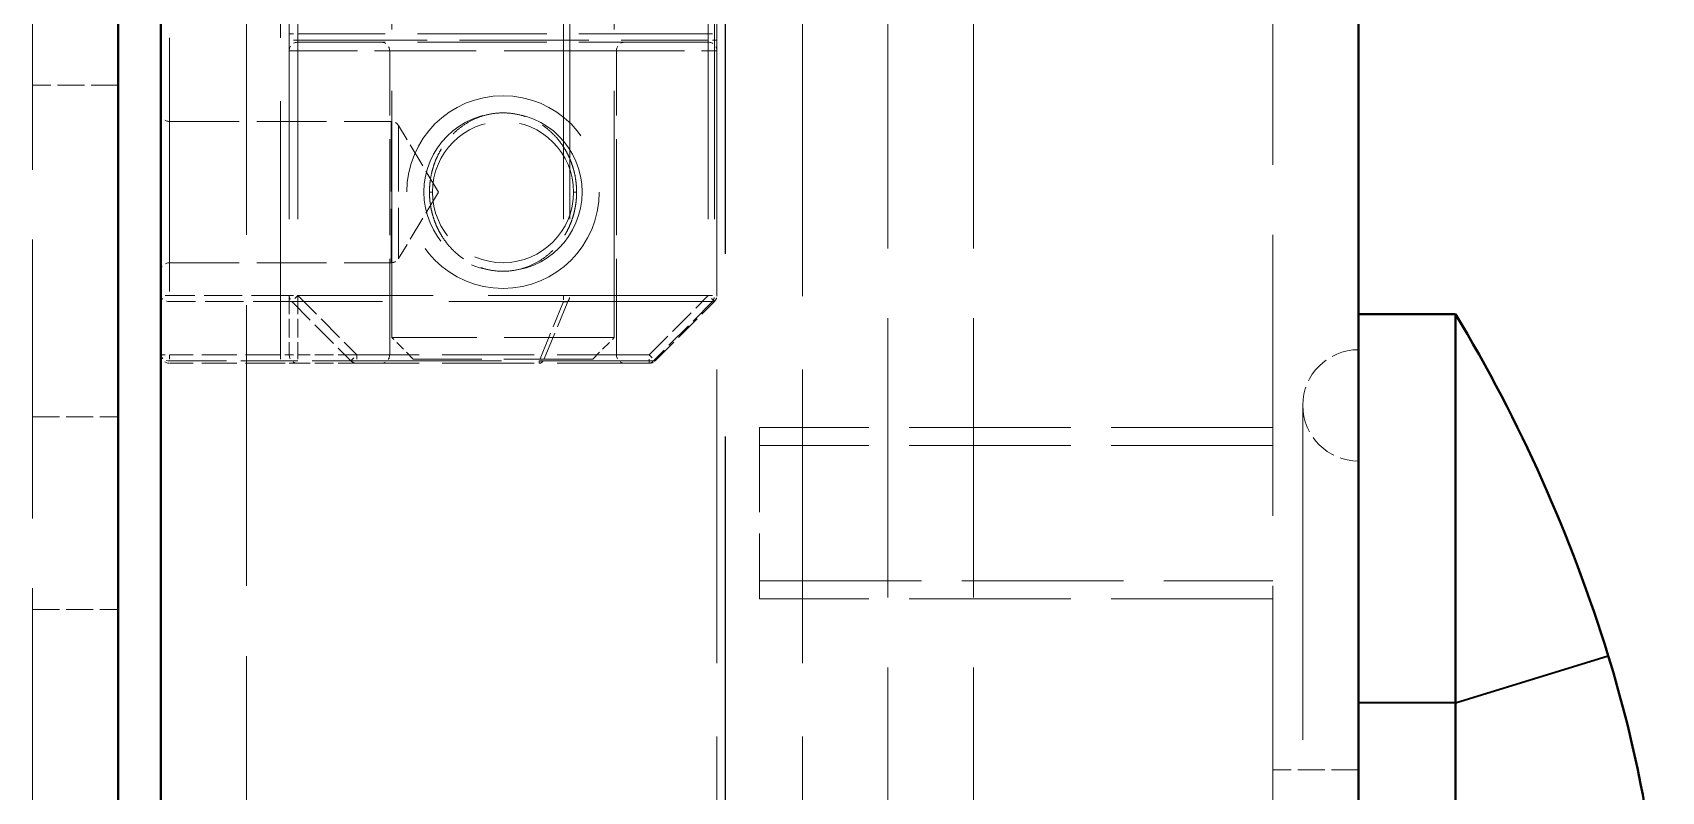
# Model space of a CAD drawing. Header units: millimetres. Extents: x 0 to 2523, y 0 to 1782.
# Drawn here: x 528.71 to 566.8, y 897.07 to 914.79 of the extents above; entities that cross this region are included whole.
import ezdxf

# ---------------------------------------------------------------- set-up
doc = ezdxf.new("R2010")
doc.units = ezdxf.units.MM
doc.header["$LTSCALE"] = 3
for name, pattern in [('CHAIN', [0.3543, 0.2362, -0.0295, 0.0591, -0.0295]), ('DASHED', [0.2067, 0.1654, -0.0413]), ('DOUBLE_DASH_CHAIN', [1.2403, 0.6614, -0.0827, 0.1654, -0.0827, 0.1654, -0.0827])]:
    doc.linetypes.add(name, pattern=pattern)
for name, color, linetype, lineweight in [('가려진 것(ISO)', 2, 'DASHED', 18), ('가려진 좁은 것(ISO)', 2, 'DASHED', 18), ('가시적인 것(ISO)', 3, 'Continuous', 40), ('가시적인 좁은 것(ISO)', 3, 'Continuous', 35), ('단면선(ISO)', 7, 'CHAIN', 25)]:
    doc.layers.add(name, color=color, linetype=linetype, lineweight=lineweight)

# ---------------------------------------------------------------- blocks, each defined once
blk = doc.blocks.new('2dTransSection1')
at = {"layer": '단면선(ISO)', "linetype": 'DOUBLE_DASH_CHAIN', "ltscale": 5.732075}
blk.add_line((181.637, 243.488), (181.637, 325.427), dxfattribs=at)

msp = doc.modelspace()

# ---------------------------------------------------------------- linework, layer by layer
at = {"layer": '가려진 것(ISO)', "ltscale": 13.134298}
msp.add_line((528.7116, 488.0669), (528.7116, 1164.0669), dxfattribs=at)
at = {"layer": '가려진 것(ISO)', "ltscale": 13.223674}
for p, q in [((533.7116, 746.0669), (533.7116, 951.0669)), ((557.7116, 951.0669), (557.7116, 746.0669))]:
    msp.add_line(p, q, dxfattribs=at)
at = {"layer": '가려진 것(ISO)', "ltscale": 11.611019}
for p, q in [((537.1116, 907.6669), (537.1116, 936.4668)), ((542.3116, 907.6669), (542.3116, 936.4668))]:
    msp.add_line(p, q, dxfattribs=at)
at = {"layer": '가려진 것(ISO)', "ltscale": 14.424725}
msp.add_line((534.7116, 935.484), (534.7116, 908.6497), dxfattribs=at)
at = {"layer": '가려진 것(ISO)', "ltscale": 13.155773}
for p, q in [((548.7116, 771.0669), (548.7116, 926.0669)), ((550.7116, 771.0669), (550.7116, 926.0669))]:
    msp.add_line(p, q, dxfattribs=at)
at = {"layer": '가려진 것(ISO)', "ltscale": 13.822656}
msp.add_line((546.7116, 924.0669), (546.7116, 864.0669), dxfattribs=at)
at = {"layer": '가려진 것(ISO)', "ltscale": 6.094929}
msp.add_line((544.5116, 914.5669), (534.9116, 914.5669), dxfattribs=at)
at = {"layer": '가려진 것(ISO)', "ltscale": 4.507682}
for p, q in [((537.0616, 907.2669), (537.0616, 914.3669)), ((542.3616, 907.2669), (542.3616, 914.3669))]:
    msp.add_line(p, q, dxfattribs=at)
at = {"layer": '가려진 것(ISO)', "ltscale": 1.269698}
for p, q in [((530.7116, 913.5669), (528.7116, 913.5669)), ((528.7116, 905.8169), (530.7116, 905.8169)), ((528.7116, 901.3169), (530.7116, 901.3169)), ((559.7116, 897.5669), (557.7116, 897.5669))]:
    msp.add_line(p, q, dxfattribs=at)
at = {"layer": '가려진 것(ISO)', "ltscale": 3.293022}
for p, q in [((531.9116, 912.7169), (537.0985, 912.7169)), ((531.9116, 909.4169), (537.0985, 909.4169))]:
    msp.add_line(p, q, dxfattribs=at)
at = {"layer": '가려진 것(ISO)', "ltscale": 1.150204}
for q in [(537.2699, 912.6199), (537.2699, 909.5139)]:
    msp.add_line((538.2031, 911.0669), q, dxfattribs=at)
at = {"layer": '가려진 것(ISO)', "ltscale": 0.877865}
for p, q in [((534.7116, 908.6497), (534.7116, 907.2669)), ((536.2945, 907.0669), (534.9116, 907.0669))]:
    msp.add_line(p, q, dxfattribs=at)
at = {"layer": '가려진 것(ISO)', "ltscale": 1.241531}
msp.add_line((534.7702, 908.5083), (536.1531, 907.1254), dxfattribs=at)
at = {"layer": '가려진 것(ISO)', "ltscale": 1.24153}
msp.add_line((543.2702, 907.1254), (544.6531, 908.5083), dxfattribs=at)
at = {"layer": '가려진 것(ISO)', "ltscale": 5.185843}
msp.add_line((542.3116, 907.6669), (537.1116, 907.6669), dxfattribs=at)
at = {"layer": '가려진 것(ISO)', "ltscale": 0.448853}
for p, q in [((537.6117, 907.1669), (537.1116, 907.6669)), ((541.8116, 907.1669), (542.3116, 907.6669))]:
    msp.add_line(p, q, dxfattribs=at)
at = {"layer": '가려진 것(ISO)', "ltscale": 1.650637}
msp.add_line((534.5116, 907.0669), (531.9116, 907.0669), dxfattribs=at)
at = {"layer": '가려진 것(ISO)', "ltscale": 0.398819}
msp.add_line((534.9116, 907.0669), (534.5116, 907.0669), dxfattribs=at)
at = {"layer": '가려진 것(ISO)', "ltscale": 4.338998}
msp.add_line((543.1288, 907.0669), (536.2945, 907.0669), dxfattribs=at)
at = {"layer": '가려진 것(ISO)', "ltscale": 4.188524}
msp.add_line((541.8116, 907.1669), (537.6117, 907.1669), dxfattribs=at)
at = {"layer": '가려진 것(ISO)', "ltscale": 15.751169}
msp.add_line((558.4116, 906.0846), (558.4116, 894.0016), dxfattribs=at)
at = {"layer": '가려진 것(ISO)', "ltscale": 3.989087}
msp.add_line((545.7116, 905.5669), (545.7116, 901.5669), dxfattribs=at)
at = {"layer": '가려진 것(ISO)', "ltscale": 7.618686}
for p, q in [((557.7116, 905.5669), (545.7116, 905.5669)), ((557.7116, 905.1489), (545.7116, 905.1489)), ((545.7116, 901.9849), (557.7116, 901.9849)), ((557.7116, 901.5669), (545.7116, 901.5669))]:
    msp.add_line(p, q, dxfattribs=at)
at = {"layer": '가려진 것(ISO)', "ltscale": 11.399102}
msp.add_circle((539.7116, 911.0669), 2.25, dxfattribs=at)
at = {"layer": '가려진 것(ISO)', "ltscale": 6.582059}
msp.add_circle((539.7116, 911.0669), 1.65, dxfattribs=at)
at = {"layer": '가려진 것(ISO)', "ltscale": 0.199359}
for centre, start, end in [((534.9116, 914.3669), 90, 180), ((536.8616, 914.3669), 0, 90), ((542.5616, 914.3669), 90, 180), ((544.5116, 914.3669), 0, 90), ((531.9116, 912.9169), 180, 270), ((531.9116, 909.2169), 90, 180), ((531.9116, 907.2669), 180, 270), ((534.9116, 907.2669), 180, 270), ((536.8616, 907.2669), 270, 0), ((542.5616, 907.2669), 180, 270)]:
    msp.add_arc(centre, 0.2, start, end, dxfattribs=at)
at = {"layer": '가려진 것(ISO)', "ltscale": 0.130657}
for centre, start, end in [((537.0985, 912.5169), 31, 90), ((537.0985, 909.6169), 270, 329)]:
    msp.add_arc(centre, 0.2, start, end, dxfattribs=at)
at = {"layer": '가려진 것(ISO)', "ltscale": 0.09963}
for centre, start, end in [((534.9116, 908.6497), 180, 224.99997), ((544.5116, 908.6497), 315.00002, 0), ((536.2945, 907.2669), 225.00001, 270.00002), ((543.1288, 907.2669), 269.99998, 314.99999)]:
    msp.add_arc(centre, 0.2, start, end, dxfattribs=at)
at = {"layer": '가려진 것(ISO)', "ltscale": 1.296386}
for start, end in [(90, 180), (180, 270)]:
    msp.add_arc((559.7116, 906.0846), 1.3, start, end, dxfattribs=at)
at = {"layer": '가려진 좁은 것(ISO)', "ltscale": 11.933559}
for p, q in [((531.9116, 936.8669), (531.9116, 907.2669)), ((534.5116, 907.2669), (534.5116, 936.8669))]:
    msp.add_line(p, q, dxfattribs=at)
at = {"layer": '가려진 좁은 것(ISO)', "ltscale": 14.424725}
for p, q in [((534.9116, 935.484), (534.9116, 908.6497)), ((541.1288, 935.484), (541.1288, 908.6497)), ((541.2702, 935.484), (541.2702, 908.6497)), ((544.5116, 935.484), (544.5116, 908.6497)), ((544.6531, 935.484), (544.6531, 908.6497))]:
    msp.add_line(p, q, dxfattribs=at)
at = {"layer": '가려진 좁은 것(ISO)', "ltscale": 13.822656}
msp.add_line((544.7116, 924.0669), (544.7116, 864.0669), dxfattribs=at)
at = {"layer": '가려진 좁은 것(ISO)', "ltscale": 0.199359}
for p, q in [((534.7116, 914.7669), (534.9116, 914.7669)), ((534.9116, 914.6169), (534.7116, 914.6169)), ((544.5116, 914.7669), (544.7116, 914.7669)), ((544.7116, 914.6169), (544.5116, 914.6169)), ((531.9116, 908.6497), (531.7116, 908.6497)), ((534.7116, 908.6497), (534.9116, 908.6497)), ((534.9116, 908.6497), (534.7702, 908.5083)), ((544.6531, 908.5083), (544.5116, 908.6497)), ((544.5116, 908.6497), (544.7116, 908.6497)), ((531.7116, 907.2669), (531.9116, 907.2669)), ((531.9116, 907.2669), (531.9116, 907.0669)), ((534.7116, 907.2669), (534.5116, 907.2669)), ((534.5116, 907.2669), (534.5116, 907.0669)), ((534.7116, 907.2669), (534.9116, 907.2669)), ((534.9116, 907.2669), (534.9116, 907.0669)), ((536.1531, 907.1254), (536.2945, 907.2669)), ((536.2945, 907.2669), (536.2945, 907.0669)), ((543.1288, 907.0669), (543.1288, 907.2669)), ((543.1288, 907.2669), (543.2702, 907.1254))]:
    msp.add_line(p, q, dxfattribs=at)
at = {"layer": '가려진 좁은 것(ISO)', "ltscale": 6.094929}
for p, q in [((544.5116, 914.7669), (534.9116, 914.7669)), ((534.9116, 914.6169), (544.5116, 914.6169))]:
    msp.add_line(p, q, dxfattribs=at)
at = {"layer": '가려진 좁은 것(ISO)', "ltscale": 3.21311}
for p, q in [((534.7116, 914.3669), (537.0616, 914.3669)), ((542.3616, 914.3669), (544.7116, 914.3669))]:
    msp.add_line(p, q, dxfattribs=at)
at = {"layer": '가려진 좁은 것(ISO)', "ltscale": 5.285573}
msp.add_line((542.3616, 914.3669), (537.0616, 914.3669), dxfattribs=at)
at = {"layer": '가려진 좁은 것(ISO)', "ltscale": 3.290979}
msp.add_line((537.0985, 912.7169), (537.0985, 909.4169), dxfattribs=at)
at = {"layer": '가려진 좁은 것(ISO)', "ltscale": 3.097519}
msp.add_line((537.2699, 912.6199), (537.2699, 909.5139), dxfattribs=at)
at = {"layer": '가려진 좁은 것(ISO)', "ltscale": 1.777617}
msp.add_line((534.7116, 908.6497), (531.9116, 908.6497), dxfattribs=at)
at = {"layer": '가려진 좁은 것(ISO)', "ltscale": 1.814808}
msp.add_line((534.7702, 908.5083), (531.9116, 908.5083), dxfattribs=at)
at = {"layer": '가려진 좁은 것(ISO)', "ltscale": 12.517282}
msp.add_line((544.6531, 908.5083), (534.7702, 908.5083), dxfattribs=at)
at = {"layer": '가려진 좁은 것(ISO)', "ltscale": 0.877865}
for p in [(534.9116, 908.6497), (536.2945, 907.2669)]:
    msp.add_line(p, (534.9116, 907.2669), dxfattribs=at)
at = {"layer": '가려진 좁은 것(ISO)', "ltscale": 1.24153}
for p, q in [((534.9116, 908.6497), (536.2945, 907.2669)), ((543.1288, 907.2669), (544.5116, 908.6497))]:
    msp.add_line(p, q, dxfattribs=at)
at = {"layer": '가려진 좁은 것(ISO)', "ltscale": 10.377377}
msp.add_line((544.5116, 908.6497), (534.9116, 908.6497), dxfattribs=at)
at = {"layer": '가려진 좁은 것(ISO)', "ltscale": 1.293692}
for p, q in [((541.1288, 908.5083), (540.556, 907.1254)), ((541.2288, 908.5083), (540.656, 907.1254)), ((544.6116, 908.5083), (543.2288, 907.1254))]:
    msp.add_line(p, q, dxfattribs=at)
at = {"layer": '가려진 좁은 것(ISO)', "ltscale": 0.09963}
for p, q in [((541.1288, 908.6497), (541.1288, 908.5083)), ((540.556, 907.0669), (540.556, 907.1254))]:
    msp.add_line(p, q, dxfattribs=at)
at = {"layer": '가려진 좁은 것(ISO)', "ltscale": 1.650637}
msp.add_line((534.5116, 907.2669), (531.9116, 907.2669), dxfattribs=at)
at = {"layer": '가려진 좁은 것(ISO)', "ltscale": 4.338999}
msp.add_line((543.1288, 907.2669), (536.2945, 907.2669), dxfattribs=at)
at = {"layer": '가려진 좁은 것(ISO)', "ltscale": 2.692774}
msp.add_line((531.9116, 907.1254), (536.1531, 907.1254), dxfattribs=at)
at = {"layer": '가려진 좁은 것(ISO)', "ltscale": 7.097816}
msp.add_line((536.1531, 907.1254), (543.2702, 907.1254), dxfattribs=at)
at = {"layer": '가려진 좁은 것(ISO)', "ltscale": 7.379896}
msp.add_circle((539.7116, 911.0669), 1.85, dxfattribs=at)
at = {"layer": '가려진 좁은 것(ISO)', "ltscale": 0.109657}
for centre, major_axis, start_param, end_param in [((537.8616, 911.0669), (0.2, 0), 5.4187765, 6.2831225), ((541.5616, 911.0669), (-0.2, 0), 5.4188045, 6.2831696)]:
    msp.add_ellipse(centre, major_axis=major_axis, ratio=0.00001, start_param=start_param, end_param=end_param, dxfattribs=at)
at = {"layer": '가려진 좁은 것(ISO)', "ltscale": 0.199359}
for centre in [(531.9116, 908.6497), (531.9116, 907.2669)]:
    msp.add_ellipse(centre, major_axis=(-0.2, 0), ratio=0.7071068, start_param=0, end_param=1.5707963, dxfattribs=at)
at = {"layer": '가려진 좁은 것(ISO)', "ltscale": 0.069489}
for centre, major_axis, ratio, start_param, end_param in [((541.1288, 908.6497), (0.1848, -0.0765), 0.6785983, 4.9864032, 5.5344316), ((544.5116, 908.6497), (0.1414, -0.1414), 0.2810846, 5.7351569, 6.2831853), ((540.556, 907.2669), (0.1848, -0.0765), 0.6785983, 4.9864032, 5.5344316), ((543.1288, 907.2669), (0.1414, -0.1414), 0.2810846, 5.7351569, 6.2831853)]:
    msp.add_ellipse(centre, major_axis=major_axis, ratio=ratio, start_param=start_param, end_param=end_param, dxfattribs=at)
at = {"layer": '가려진 좁은 것(ISO)', "ltscale": 0.09963}
for centre, major_axis, start_param, end_param in [((541.1288, 908.6497), (0, 0.2), 3.9269908, 4.712389), ((544.5116, 908.6497), (0, -0.2), 0.7853982, 1.5707963), ((540.556, 907.2669), (0, -0.2), 0, 0.7853982), ((543.1288, 907.2669), (0, -0.2), 0, 0.7853982)]:
    msp.add_ellipse(centre, major_axis=major_axis, ratio=0.7071068, start_param=start_param, end_param=end_param, dxfattribs=at)
at = {"layer": '가려진 좁은 것(ISO)', "ltscale": 3.67114}
for points in [[(541.4318, 911.0669), (541.4318, 911.117), (541.4299, 911.1675), (541.426, 911.2187), (541.4221, 911.2699), (541.4161, 911.3218), (541.408, 911.3734), (541.4, 911.425), (541.3898, 911.4763), (541.378, 911.526), (541.3662, 911.5757), (541.3527, 911.6237), (541.3379, 911.6697), (541.3232, 911.7158), (541.3072, 911.7599), (541.2891, 911.8046), (541.271, 911.8493), (541.2508, 911.8947), (541.2273, 911.9418), (541.2038, 911.9889), (541.1769, 912.0378), (541.1466, 912.0871), (541.1162, 912.1365), (541.0824, 912.1864), (541.0441, 912.2368), (541.0059, 912.2873), (540.9631, 912.3382), (540.9148, 912.3891), (540.8664, 912.44), (540.8124, 912.4908), (540.7514, 912.5406), (540.6905, 912.5904), (540.6226, 912.6391), (540.5455, 912.685), (540.4684, 912.7309), (540.3821, 912.774), (540.2879, 912.81), (540.1937, 912.8459), (540.0915, 912.8747), (539.9873, 912.8929), (539.8831, 912.9112), (539.7768, 912.919), (539.671, 912.9163), (539.5651, 912.9136), (539.4597, 912.9004), (539.3577, 912.8773), (539.2556, 912.8541), (539.1571, 912.821), (539.0678, 912.7824), (538.9785, 912.7437), (538.8984, 912.6995), (538.8267, 912.6533), (538.755, 912.607), (538.6918, 912.5587), (538.6349, 912.5096), (538.5781, 912.4605), (538.5275, 912.4106), (538.4823, 912.3608), (538.437, 912.3111), (538.3969, 912.2615), (538.3609, 912.2124), (538.3249, 912.1633), (538.293, 912.1148), (538.2644, 912.0668), (538.2358, 912.0188), (538.2104, 911.9714), (538.1882, 911.926), (538.1661, 911.8806), (538.1471, 911.8373), (538.1298, 911.7937), (538.1125, 911.7502), (538.0969, 911.7065), (538.0825, 911.6606), (538.068, 911.6146), (538.0547, 911.5664), (538.0432, 911.5171), (538.0317, 911.4678), (538.022, 911.4174), (538.0142, 911.3669), (538.0065, 911.3163), (538.0008, 911.2655), (537.997, 911.2154), (537.9933, 911.1653), (537.9915, 911.1159), (537.9915, 911.0669)], [(537.9915, 911.0669), (537.9915, 911.0168), (537.9933, 910.9663), (537.9973, 910.9152), (538.0012, 910.8641), (538.0071, 910.8122), (538.0152, 910.7607), (538.0232, 910.7091), (538.0334, 910.6579), (538.0452, 910.6082), (538.057, 910.5586), (538.0705, 910.5106), (538.0852, 910.4646), (538.0999, 910.4186), (538.1158, 910.3746), (538.1338, 910.3299), (538.1519, 910.2852), (538.1721, 910.2399), (538.1955, 910.1929), (538.219, 910.1458), (538.2458, 910.097), (538.2761, 910.0477), (538.3063, 909.9983), (538.3401, 909.9484), (538.3783, 909.8981), (538.4164, 909.8477), (538.459, 909.7968), (538.5073, 909.746), (538.5555, 909.6951), (538.6094, 909.6442), (538.6702, 909.5945), (538.731, 909.5447), (538.7987, 909.496), (538.8756, 909.4501), (538.9524, 909.4041), (539.0385, 909.3609), (539.1325, 909.3249), (539.2265, 909.2888), (539.3286, 909.2598), (539.4328, 909.2413), (539.537, 909.2228), (539.6433, 909.2148), (539.7492, 909.2173), (539.855, 909.2198), (539.9605, 909.2328), (540.0626, 909.2558), (540.1647, 909.2787), (540.2634, 909.3117), (540.3529, 909.3502), (540.4424, 909.3888), (540.5228, 909.433), (540.5946, 909.4792), (540.6665, 909.5254), (540.7299, 909.5737), (540.7869, 909.6228), (540.8439, 909.672), (540.8946, 909.7219), (540.94, 909.7717), (540.9854, 909.8215), (541.0255, 909.8712), (541.0616, 909.9203), (541.0977, 909.9694), (541.1296, 910.018), (541.1583, 910.066), (541.187, 910.114), (541.2125, 910.1615), (541.2347, 910.2069), (541.2569, 910.2524), (541.2759, 910.2958), (541.2932, 910.3393), (541.3105, 910.3829), (541.3262, 910.4266), (541.3407, 910.4726), (541.3551, 910.5186), (541.3685, 910.5668), (541.38, 910.6162), (541.3915, 910.6655), (541.4013, 910.7159), (541.409, 910.7666), (541.4167, 910.8172), (541.4225, 910.868), (541.4263, 910.9182), (541.43, 910.9684), (541.4318, 911.0178), (541.4318, 911.0669)]]:
    msp.add_open_spline(points, degree=3, knots=[0, 0, 0, 0, 0.0357143, 0.0357143, 0.0357143, 0.0714286, 0.0714286, 0.0714286, 0.1071429, 0.1071429, 0.1071429, 0.1428571, 0.1428571, 0.1428571, 0.1785714, 0.1785714, 0.1785714, 0.2142857, 0.2142857, 0.2142857, 0.25, 0.25, 0.25, 0.2857143, 0.2857143, 0.2857143, 0.3214286, 0.3214286, 0.3214286, 0.3571429, 0.3571429, 0.3571429, 0.3928571, 0.3928571, 0.3928571, 0.4285714, 0.4285714, 0.4285714, 0.4642857, 0.4642857, 0.4642857, 0.5, 0.5, 0.5, 0.5357143, 0.5357143, 0.5357143, 0.5714286, 0.5714286, 0.5714286, 0.6071429, 0.6071429, 0.6071429, 0.6428571, 0.6428571, 0.6428571, 0.6785714, 0.6785714, 0.6785714, 0.7142857, 0.7142857, 0.7142857, 0.75, 0.75, 0.75, 0.7857143, 0.7857143, 0.7857143, 0.8214286, 0.8214286, 0.8214286, 0.8571429, 0.8571429, 0.8571429, 0.8928571, 0.8928571, 0.8928571, 0.9285714, 0.9285714, 0.9285714, 0.9642857, 0.9642857, 0.9642857, 1, 1, 1, 1], dxfattribs=at)
at = {"layer": '가시적인 것(ISO)'}
for p, q in [((530.7116, 486.0669), (530.7116, 1166.0669)), ((531.7116, 953.0669), (531.7116, 744.0669)), ((559.7116, 953.0669), (559.7116, 744.0669)), ((561.9808, 908.2178), (559.7116, 908.2178))]:
    msp.add_line(p, q, dxfattribs=at)
for centre, radius, start, end in [((530.9488, 889.5427), 36.218, 17.17158, 31.03976), ((537.0616, 891.4316), 29.82, 4.33736, 17.17158)]:
    msp.add_arc(centre, radius, start, end, dxfattribs=at)
for points, knots in [([(561.9808, 899.1318), (561.9808, 900.2162), (561.9808, 901.2557), (561.9808, 903.1966), (561.9808, 904.0947), (561.9808, 905.2927), (561.9808, 905.6665), (561.9808, 906.5281), (561.9808, 906.9778), (561.9808, 907.5357), (561.9808, 907.7016), (561.9808, 907.9917), (561.9808, 908.1159), (561.9808, 908.2178)], [-1.4373876, -1.4373876, -1.4373876, -1.4373876, -1.077998, -1.077998, -0.718291, -0.718291, -0.538642, -0.538642, -0.2691978, -0.2691978, -0.1345178, -0.1345178, -0.000001, -0.000001, -0.000001, -0.000001]), ([(561.9808, 891.4316), (561.9808, 892.7544), (561.9808, 894.0789), (561.9808, 896.02), (561.9808, 896.6594), (561.9808, 897.9151), (561.9808, 898.5316), (561.9808, 899.1318)], [-0.79418282, -0.79418282, -0.79418282, -0.79418282, -0.39706048, -0.39706048, -0.1985164, -0.1985164, -0.000001, -0.000001, -0.000001, -0.000001])]:
    msp.add_open_spline(points, degree=3, knots=knots, dxfattribs=at)
at = {"layer": '가시적인 좁은 것(ISO)'}
for q in [(565.5524, 900.2355), (559.7116, 899.1318)]:
    msp.add_line((561.9808, 899.1318), q, dxfattribs=at)

# ---------------------------------------------------------------- block references
at = {"layer": '단면선(ISO)', "xscale": 3, "yscale": 3, "zscale": 3}
msp.add_blockref('2dTransSection1', (0, 0), dxfattribs=at)

doc.saveas('drawing.dxf')
